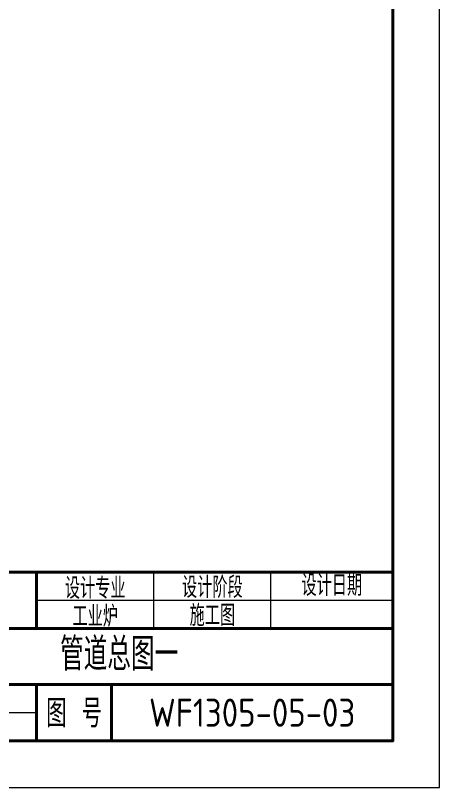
# Model space of a CAD drawing. Header units: millimetres. Extents: x 188205 to 604756, y -401673 to 15123.
# Drawn here: x 397447 to 403332, y -84762 to -74043 of the extents above; entities that cross this region are included whole.
import ezdxf
from ezdxf.enums import TextEntityAlignment as Align

# ---------------------------------------------------------------- set-up
doc = ezdxf.new("R2010")
doc.units = ezdxf.units.MM
doc.header["$LTSCALE"] = 500
for name, color, linetype, lineweight in [('SHI', 7, 'Continuous', 40), ('WEN', 3, 'Continuous', 20), ('XI', 2, 'Continuous', 20)]:
    doc.layers.add(name, color=color, linetype=linetype, lineweight=lineweight)
doc.styles.add('GB', font='gbenor.shx', dxfattribs={"bigfont": 'gbcbig.shx'})

msp = doc.modelspace()

# ---------------------------------------------------------------- linework, layer by layer
at = {"layer": 'SHI'}
for p, q in [((390981.668, -81772.352), (402681.668, -81772.352)), ((397741.668, -82552.352), (397741.668, -81772.352)), ((390981.668, -82552.352), (402681.668, -82552.352)), ((394881.668, -83332.352), (402681.668, -83332.352)), ((397741.668, -84112.352), (397741.668, -83332.352)), ((398781.668, -83332.352), (398781.668, -84112.352))]:
    msp.add_line(p, q, dxfattribs=at)
msp.add_lwpolyline([(344831.668, -84112.352), (402681.668, -84112.352), (402681.668, -46802.352), (344831.668, -46802.352)], close=True, dxfattribs=at)
msp.add_point((402681.668, -84112.352), dxfattribs=at)
at = {"layer": 'XI'}
for p, q in [((399366.668, -82552.352), (399366.668, -81772.352)), ((400991.668, -82552.352), (400991.668, -81772.352)), ((397741.668, -82162.352), (402681.668, -82162.352)), ((390981.668, -83722.352), (397741.668, -83722.352))]:
    msp.add_line(p, q, dxfattribs=at)
msp.add_lwpolyline([(343206.668, -84762.352), (403331.668, -84762.352), (403331.668, -46152.352), (343206.668, -46152.352)], close=True, dxfattribs=at)

# ---------------------------------------------------------------- texts
at = {"layer": 'SHI', "style": 'GB'}
msp.add_text('管道总图一', height=455, dxfattribs=at).set_placement((398066.668, -83137.352))
at = {"layer": 'WEN', "style": 'GB'}
for s, height, p in [('设计日期', 292.5, (401836.668, -81940.926)), ('设计专业', 292.5, (398554.168, -81980.126)), ('设计阶段', 292.5, (400179.168, -81967.352)), ('工业炉', 292.5, (398554.168, -82370.126)), ('施工图', 292.5, (400179.168, -82357.352)), ('图 号', 390, (398261.668, -83722.352)), ('WF1305-05-03', 390, (400731.668, -83722.352))]:
    msp.add_text(s, height=height, dxfattribs=at).set_placement(p, align=Align.MIDDLE)

doc.saveas('drawing.dxf')
